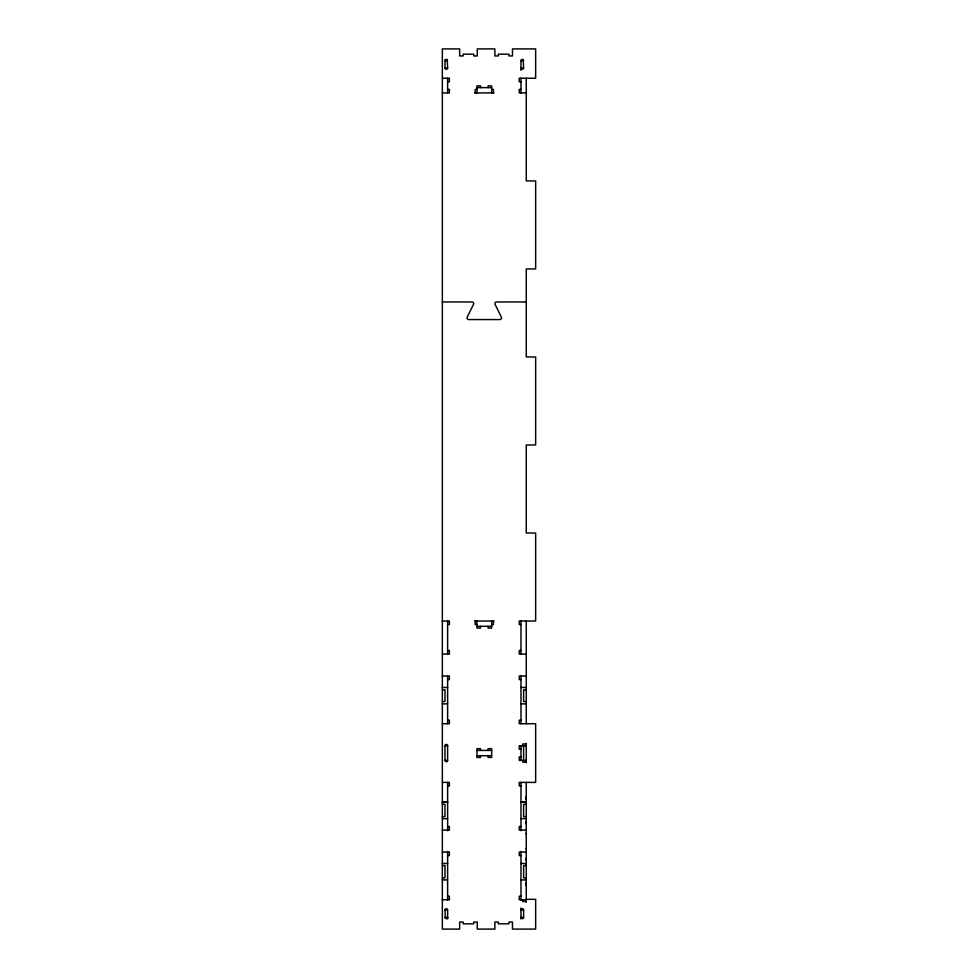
<?xml version="1.0" encoding="UTF-8"?>
<svg xmlns="http://www.w3.org/2000/svg" width="978" height="978" viewBox="0 0 978 978"><rect width="100%" height="100%" fill="white"/><g stroke="black" fill="none" stroke-linecap="round" stroke-linejoin="round"><path stroke-width="1.47" d="M444.99 60.636L447.631 60.636M520.981 60.636L523.621 60.636M444.99 60.416L444.99 67.971L447.631 67.971L447.239 59.621M523.621 67.971L520.981 67.971A1.32 1.32 0 0 0 522.301 69.291A1.32 1.32 0 0 0 523.621 67.971L523.23 59.621M442.349 78.24L449.391 78.24L449.391 81.761L447.631 81.761M520.981 81.761L519.22 81.761L519.22 78.24L535.651 78.24L535.651 48.9L512.472 48.9L512.472 55.942L508.951 55.942L508.951 54.181L498.389 54.181L498.389 55.942L494.868 55.942L494.868 48.9L477.264 48.9L477.264 55.942L473.743 55.942L473.743 54.181L463.181 54.181L463.181 55.942L459.66 55.942L459.66 48.9L442.349 48.9L442.349 929.1L459.66 929.1L459.66 922.058L463.181 922.058L463.181 923.819L473.743 923.819L473.743 922.058L477.264 922.058L477.264 929.1L494.868 929.1L494.868 922.058L498.389 922.058L498.389 923.819L508.951 923.819L508.951 922.058L512.472 922.058L512.472 929.1L535.651 929.1L535.651 899.332L526.262 899.332M476.971 87.629L491.641 87.629M447.631 89.389L449.391 89.389L449.391 92.91L442.349 92.91M476.983 89.389L475.222 89.389L475.222 92.91M491.653 89.389L493.413 89.389L493.413 92.91M520.981 89.389L519.22 89.389L519.22 92.91L526.262 92.91M474.623 92.91L493.988 92.91M442.349 301.957L471.958 301.957A1.76 1.76 0 0 1 473.694 304.011L467.044 317.508A1.76 1.76 0 0 0 468.78 319.561L499.831 319.561A1.76 1.76 0 0 0 501.567 317.508L494.917 304.011A1.76 1.76 0 0 1 496.653 301.957L526.262 301.957M442.349 621.03L449.391 621.03L449.391 624.551L447.631 624.551M474.623 621.03L493.988 621.03M476.983 624.551L475.222 624.551L475.222 621.03M491.653 624.551L493.413 624.551L493.413 621.03M520.981 624.551L519.22 624.551L519.22 621.03L535.651 621.03L535.651 533.01L526.262 533.01L526.262 444.99L535.651 444.99L535.651 356.97L526.262 356.97L526.262 268.95L535.651 268.95L535.651 180.93L526.262 180.93L526.262 78.24M476.971 626.311L491.641 626.311M447.631 650.517L449.391 650.517L449.391 654.037L442.349 654.037M520.981 650.517L519.22 650.517L519.22 654.037L526.262 654.037M442.349 676.042L449.391 676.042L449.391 679.563L447.631 679.563M526.262 676.042L519.22 676.042L519.22 679.563L520.981 679.563M442.349 687.436L447.631 687.51M520.981 687.436L526.262 687.51M442.349 689.82L444.99 689.82L444.99 701.556L442.349 701.556M526.262 689.82L523.621 689.82L523.621 701.556L526.262 701.556M442.349 703.928L447.631 703.854M520.981 703.928L526.262 703.854M447.631 720.199L449.391 720.199L449.391 723.72L442.349 723.72M520.981 720.199L519.22 720.199L519.22 723.72L535.651 723.72L535.651 782.4L519.22 782.4L519.22 785.921L520.981 785.921M526.262 743.965L522.741 743.965L522.741 745.725M444.99 745.725L447.631 745.725L447.631 760.395A1.32 1.32 0 0 1 446.31 761.715A1.32 1.32 0 0 1 444.99 760.395L444.99 745.725A1.32 1.32 0 0 1 446.31 744.405A1.32 1.32 0 0 1 447.631 745.725M526.262 745.725L519.22 745.725L519.22 749.246L520.981 749.246M476.971 750.419L491.641 750.419M476.971 755.701L491.641 755.701M520.981 756.874L519.22 756.874L519.22 760.395L526.262 760.395M444.99 760.395L447.631 760.395M526.262 762.155L522.741 762.155L522.741 760.395M442.349 782.4L449.391 782.4L449.391 785.921L447.631 785.921M525.602 797.229L526.262 797.229M525.602 798.989L526.262 798.989M442.349 802.192L447.631 802.192M520.981 802.192L526.262 802.192M442.349 802.266L447.631 802.266M520.981 802.266L526.262 802.266M442.349 804.271L444.99 804.271L444.99 816.593L442.349 816.593M526.262 804.271L523.621 804.271L523.621 816.593L526.262 816.593M442.349 818.684L447.631 818.61M520.981 818.61L526.262 818.61M525.602 821.875L526.262 821.875M525.602 823.635L526.262 823.635M447.631 826.557L449.391 826.557L449.391 830.077L442.349 830.077M520.981 826.557L519.22 826.557L519.22 830.077L526.262 830.077M525.602 833.598L526.262 833.598M525.602 848.562L526.262 848.562M442.349 852.082L449.391 852.082L449.391 855.603L447.631 855.603M526.262 852.082L519.22 852.082L519.22 855.603L520.981 855.603M525.602 858.525L526.262 858.525M525.602 860.285L526.262 860.285M442.349 863.476L447.631 863.476M520.981 863.476L526.262 863.55M442.349 865.567L444.99 865.567L444.99 877.889L442.349 877.889M526.262 865.567L523.621 865.567L523.621 877.889L526.262 877.889M442.349 879.894L447.631 879.968M520.981 879.894L526.262 879.968M525.602 883.171L526.262 883.171M525.602 884.931L526.262 884.931M447.631 896.239L449.391 896.239L449.391 899.76L442.349 899.76M520.981 896.239L519.22 896.239L519.22 899.76L526.262 899.76M526.262 901.52L522.741 901.52L522.741 899.76M444.66 910.029L447.631 910.029L447.631 918.904M523.621 910.029L520.981 910.029A1.32 1.32 0 0 1 522.301 908.709A1.32 1.32 0 0 1 523.621 910.029L523.621 917.584A1.333 1.333 0 0 1 521.47 918.269M444.66 917.364L447.631 917.364M520.981 917.364L523.621 917.364M521.372 918.379L520.981 917.682M445.381 918.379L444.99 910.029A1.32 1.32 0 0 1 446.31 908.709A1.32 1.32 0 0 1 447.631 910.029M526.262 621.03L526.262 723.72M526.262 743.378L526.262 762.742M526.262 782.4L526.262 902.181M523.621 745.725L523.621 760.395M520.981 70.318L520.981 60.416A1.333 1.333 0 0 1 523.132 59.731M520.981 78.24L520.981 92.91M520.981 621.03L520.981 654.037M520.981 676.042L520.981 723.72M520.981 745.725L520.981 760.395M520.981 782.4L520.981 830.738M520.981 851.422L520.981 900.2M520.981 908.049L520.981 918.904M491.641 92.91L491.653 85.868L488.132 85.868L488.132 87.629M491.641 621.03L491.653 628.072L488.132 628.072L488.132 626.311M488.132 750.419L488.132 748.659L491.653 748.659L491.653 757.461L488.132 757.461L488.132 755.701M480.504 87.629L480.504 85.868L476.983 85.868L476.971 92.91M480.504 626.311L480.504 628.072L476.983 628.072L476.971 621.03M480.504 750.419L480.504 748.659L476.983 748.659L476.983 757.461L480.504 757.461L480.504 755.701M447.631 78.24L447.631 92.91M447.631 621.03L447.631 654.037M447.631 676.042L447.631 723.72M447.631 782.4L447.631 830.738M447.631 851.422L447.631 900.2M447.716 917.596A1.333 1.333 0 0 1 445.479 918.269M447.631 67.971A1.32 1.32 0 0 1 446.31 69.291A1.32 1.32 0 0 1 444.99 67.971M444.904 60.404A1.333 1.333 0 0 1 447.142 59.731"/></g></svg>
